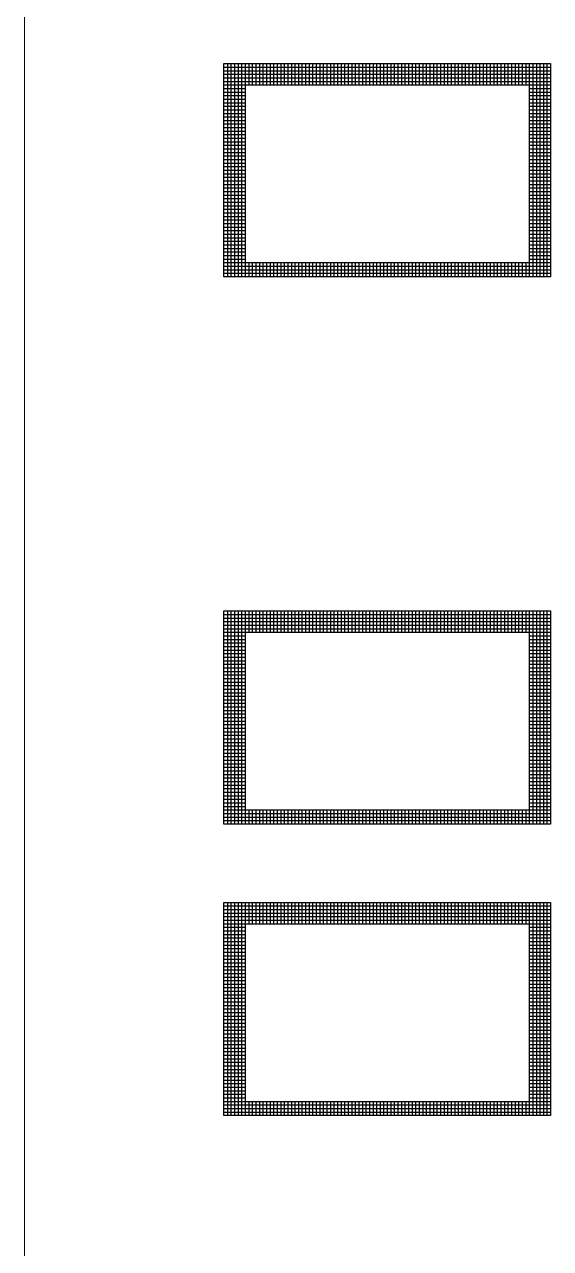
# Model space of a CAD drawing. Header units: millimetres. Extents: x 43.3 to 83.3, y 94.2 to 164.2.
# Drawn here: x 43.29 to 50.7, y 111.43 to 128.65 of the extents above; entities that cross this region are included whole.
import ezdxf

# ---------------------------------------------------------------- set-up
doc = ezdxf.new("R2010")
doc.units = ezdxf.units.MM
doc.layers.add('Adhesion Layer', color=52, linetype='Continuous')

msp = doc.modelspace()

# ---------------------------------------------------------------- linework, layer by layer
at = {"layer": 'Adhesion Layer', "linetype": 'Continuous', "lineweight": 0}
msp.add_line((43.292, 94.211), (43.292, 164.211), dxfattribs=at)
at = {"layer": 'Adhesion Layer'}
for p, q in [((46.1, 125.1), (46.1, 128.1)), ((46.1, 128.1), (50.7, 128.1)), ((46.1, 128.05), (50.7, 128.05)), ((46.1, 128), (50.7, 128)), ((46.1, 127.95), (50.7, 127.95)), ((46.15, 128.1), (46.15, 125.1)), ((46.2, 128.1), (46.2, 125.1)), ((46.25, 128.1), (46.25, 125.1)), ((46.3, 128.1), (46.3, 125.1)), ((46.35, 128.1), (46.35, 125.1)), ((46.4, 128.1), (46.4, 125.1)), ((46.45, 128.1), (46.45, 127.8)), ((46.5, 128.1), (46.5, 127.8)), ((46.55, 128.1), (46.55, 127.8)), ((46.6, 128.1), (46.6, 127.8)), ((46.65, 128.1), (46.65, 127.8)), ((46.7, 128.1), (46.7, 127.8)), ((46.75, 128.1), (46.75, 127.8)), ((46.8, 128.1), (46.8, 127.8)), ((46.85, 128.1), (46.85, 127.8)), ((46.9, 128.1), (46.9, 127.8)), ((46.95, 128.1), (46.95, 127.8)), ((47, 128.1), (47, 127.8)), ((47.05, 128.1), (47.05, 127.8)), ((47.1, 128.1), (47.1, 127.8)), ((47.15, 128.1), (47.15, 127.8)), ((47.2, 128.1), (47.2, 127.8)), ((47.25, 128.1), (47.25, 127.8)), ((47.3, 128.1), (47.3, 127.8)), ((47.35, 128.1), (47.35, 127.8)), ((47.4, 128.1), (47.4, 127.8)), ((47.45, 128.1), (47.45, 127.8)), ((47.5, 128.1), (47.5, 127.8)), ((47.55, 128.1), (47.55, 127.8)), ((47.6, 128.1), (47.6, 127.8)), ((47.65, 128.1), (47.65, 127.8)), ((47.7, 128.1), (47.7, 127.8)), ((47.75, 128.1), (47.75, 127.8)), ((47.8, 128.1), (47.8, 127.8)), ((47.85, 128.1), (47.85, 127.8)), ((47.9, 128.1), (47.9, 127.8)), ((47.95, 128.1), (47.95, 127.8)), ((48, 128.1), (48, 127.8)), ((48.05, 128.1), (48.05, 127.8)), ((48.1, 128.1), (48.1, 127.8)), ((48.15, 128.1), (48.15, 127.8)), ((48.2, 128.1), (48.2, 127.8)), ((48.25, 128.1), (48.25, 127.8)), ((48.3, 128.1), (48.3, 127.8)), ((48.35, 128.1), (48.35, 127.8)), ((48.4, 128.1), (48.4, 127.8)), ((48.45, 128.1), (48.45, 127.8)), ((48.5, 128.1), (48.5, 127.8)), ((48.55, 128.1), (48.55, 127.8)), ((48.6, 128.1), (48.6, 127.8)), ((48.65, 128.1), (48.65, 127.8)), ((48.7, 128.1), (48.7, 127.8)), ((48.75, 128.1), (48.75, 127.8)), ((48.8, 128.1), (48.8, 127.8)), ((48.85, 128.1), (48.85, 127.8)), ((48.9, 128.1), (48.9, 127.8)), ((48.95, 128.1), (48.95, 127.8)), ((49, 128.1), (49, 127.8)), ((49.05, 128.1), (49.05, 127.8)), ((49.1, 128.1), (49.1, 127.8)), ((49.15, 128.1), (49.15, 127.8)), ((49.2, 128.1), (49.2, 127.8)), ((49.25, 128.1), (49.25, 127.8)), ((49.3, 128.1), (49.3, 127.8)), ((49.35, 128.1), (49.35, 127.8)), ((49.4, 128.1), (49.4, 127.8)), ((49.45, 128.1), (49.45, 127.8)), ((49.5, 128.1), (49.5, 127.8)), ((49.55, 128.1), (49.55, 127.8)), ((49.6, 128.1), (49.6, 127.8)), ((49.65, 128.1), (49.65, 127.8)), ((49.7, 128.1), (49.7, 127.8)), ((49.75, 128.1), (49.75, 127.8)), ((49.8, 128.1), (49.8, 127.8)), ((49.85, 128.1), (49.85, 127.8)), ((49.9, 128.1), (49.9, 127.8)), ((49.95, 128.1), (49.95, 127.8)), ((50, 128.1), (50, 127.8)), ((50.05, 128.1), (50.05, 127.8)), ((50.1, 128.1), (50.1, 127.8)), ((50.15, 128.1), (50.15, 127.8)), ((50.2, 128.1), (50.2, 127.8)), ((50.25, 128.1), (50.25, 127.8)), ((50.3, 128.1), (50.3, 127.8)), ((50.35, 128.1), (50.35, 127.8)), ((50.4, 128.1), (50.4, 125.1)), ((50.45, 128.1), (50.45, 125.1)), ((50.5, 128.1), (50.5, 125.1)), ((50.55, 128.1), (50.55, 125.1)), ((50.6, 128.1), (50.6, 125.1)), ((50.65, 128.1), (50.65, 125.1)), ((50.7, 128.1), (50.7, 125.1)), ((46.1, 127.9), (50.7, 127.9)), ((46.1, 127.85), (50.7, 127.85)), ((46.1, 127.8), (50.7, 127.8)), ((46.1, 127.75), (46.4, 127.75)), ((46.1, 127.7), (46.4, 127.7)), ((46.1, 127.65), (46.4, 127.65)), ((46.1, 127.6), (46.4, 127.6)), ((50.4, 127.75), (50.7, 127.75)), ((50.4, 127.7), (50.7, 127.7)), ((50.4, 127.65), (50.7, 127.65)), ((50.4, 127.6), (50.7, 127.6)), ((46.1, 127.55), (46.4, 127.55)), ((46.1, 127.5), (46.4, 127.5)), ((46.1, 127.45), (46.4, 127.45)), ((50.4, 127.55), (50.7, 127.55)), ((50.4, 127.5), (50.7, 127.5)), ((50.4, 127.45), (50.7, 127.45)), ((46.1, 127.4), (46.4, 127.4)), ((46.1, 127.35), (46.4, 127.35)), ((46.1, 127.3), (46.4, 127.3)), ((50.4, 127.4), (50.7, 127.4)), ((50.4, 127.35), (50.7, 127.35)), ((50.4, 127.3), (50.7, 127.3)), ((46.1, 127.25), (46.4, 127.25)), ((46.1, 127.2), (46.4, 127.2)), ((46.1, 127.15), (46.4, 127.15)), ((46.1, 127.1), (46.4, 127.1)), ((50.4, 127.25), (50.7, 127.25)), ((50.4, 127.2), (50.7, 127.2)), ((50.4, 127.15), (50.7, 127.15)), ((50.4, 127.1), (50.7, 127.1)), ((46.1, 127.05), (46.4, 127.05)), ((46.1, 127), (46.4, 127)), ((46.1, 126.95), (46.4, 126.95)), ((50.4, 127.05), (50.7, 127.05)), ((50.4, 127), (50.7, 127)), ((50.4, 126.95), (50.7, 126.95)), ((46.1, 126.9), (46.4, 126.9)), ((46.1, 126.85), (46.4, 126.85)), ((46.1, 126.8), (46.4, 126.8)), ((46.1, 126.75), (46.4, 126.75)), ((50.4, 126.9), (50.7, 126.9)), ((50.4, 126.85), (50.7, 126.85)), ((50.4, 126.8), (50.7, 126.8)), ((50.4, 126.75), (50.7, 126.75)), ((46.1, 126.7), (46.4, 126.7)), ((46.1, 126.65), (46.4, 126.65)), ((46.1, 126.6), (46.4, 126.6)), ((50.4, 126.7), (50.7, 126.7)), ((50.4, 126.65), (50.7, 126.65)), ((50.4, 126.6), (50.7, 126.6)), ((46.1, 126.55), (46.4, 126.55)), ((46.1, 126.5), (46.4, 126.5)), ((46.1, 126.45), (46.4, 126.45)), ((46.1, 126.4), (46.4, 126.4)), ((50.4, 126.55), (50.7, 126.55)), ((50.4, 126.5), (50.7, 126.5)), ((50.4, 126.45), (50.7, 126.45)), ((50.4, 126.4), (50.7, 126.4)), ((46.1, 126.35), (46.4, 126.35)), ((46.1, 126.3), (46.4, 126.3)), ((46.1, 126.25), (46.4, 126.25)), ((50.4, 126.35), (50.7, 126.35)), ((50.4, 126.3), (50.7, 126.3)), ((50.4, 126.25), (50.7, 126.25)), ((46.1, 126.2), (46.4, 126.2)), ((46.1, 126.15), (46.4, 126.15)), ((46.1, 126.1), (46.4, 126.1)), ((46.1, 126.05), (46.4, 126.05)), ((50.4, 126.2), (50.7, 126.2)), ((50.4, 126.15), (50.7, 126.15)), ((50.4, 126.1), (50.7, 126.1)), ((50.4, 126.05), (50.7, 126.05)), ((46.1, 126), (46.4, 126)), ((46.1, 125.95), (46.4, 125.95)), ((46.1, 125.9), (46.4, 125.9)), ((50.4, 126), (50.7, 126)), ((50.4, 125.95), (50.7, 125.95)), ((50.4, 125.9), (50.7, 125.9)), ((46.1, 125.85), (46.4, 125.85)), ((46.1, 125.8), (46.4, 125.8)), ((46.1, 125.75), (46.4, 125.75)), ((50.4, 125.85), (50.7, 125.85)), ((50.4, 125.8), (50.7, 125.8)), ((50.4, 125.75), (50.7, 125.75)), ((46.1, 125.7), (46.4, 125.7)), ((46.1, 125.65), (46.4, 125.65)), ((46.1, 125.6), (46.4, 125.6)), ((46.1, 125.55), (46.4, 125.55)), ((50.4, 125.7), (50.7, 125.7)), ((50.4, 125.65), (50.7, 125.65)), ((50.4, 125.6), (50.7, 125.6)), ((50.4, 125.55), (50.7, 125.55)), ((46.1, 125.5), (46.4, 125.5)), ((46.1, 125.45), (46.4, 125.45)), ((46.1, 125.4), (46.4, 125.4)), ((50.4, 125.5), (50.7, 125.5)), ((50.4, 125.45), (50.7, 125.45)), ((50.4, 125.4), (50.7, 125.4)), ((46.1, 125.35), (46.4, 125.35)), ((46.1, 125.3), (50.7, 125.3)), ((46.1, 125.25), (50.7, 125.25)), ((46.1, 125.2), (50.7, 125.2)), ((46.45, 125.3), (46.45, 125.1)), ((46.5, 125.3), (46.5, 125.1)), ((46.55, 125.3), (46.55, 125.1)), ((46.6, 125.3), (46.6, 125.1)), ((46.65, 125.3), (46.65, 125.1)), ((46.7, 125.3), (46.7, 125.1)), ((46.75, 125.3), (46.75, 125.1)), ((46.8, 125.3), (46.8, 125.1)), ((46.85, 125.3), (46.85, 125.1)), ((46.9, 125.3), (46.9, 125.1)), ((46.95, 125.3), (46.95, 125.1)), ((47, 125.3), (47, 125.1)), ((47.05, 125.3), (47.05, 125.1)), ((47.1, 125.3), (47.1, 125.1)), ((47.15, 125.3), (47.15, 125.1)), ((47.2, 125.3), (47.2, 125.1)), ((47.25, 125.3), (47.25, 125.1)), ((47.3, 125.3), (47.3, 125.1)), ((47.35, 125.3), (47.35, 125.1)), ((47.4, 125.3), (47.4, 125.1)), ((47.45, 125.3), (47.45, 125.1)), ((47.5, 125.3), (47.5, 125.1)), ((47.55, 125.3), (47.55, 125.1)), ((47.6, 125.3), (47.6, 125.1)), ((47.65, 125.3), (47.65, 125.1)), ((47.7, 125.3), (47.7, 125.1)), ((47.75, 125.3), (47.75, 125.1)), ((47.8, 125.3), (47.8, 125.1)), ((47.85, 125.3), (47.85, 125.1)), ((47.9, 125.3), (47.9, 125.1)), ((47.95, 125.3), (47.95, 125.1)), ((48, 125.3), (48, 125.1)), ((48.05, 125.3), (48.05, 125.1)), ((48.1, 125.3), (48.1, 125.1)), ((48.15, 125.3), (48.15, 125.1)), ((48.2, 125.3), (48.2, 125.1)), ((48.25, 125.3), (48.25, 125.1)), ((48.3, 125.3), (48.3, 125.1)), ((48.35, 125.3), (48.35, 125.1)), ((48.4, 125.3), (48.4, 125.1)), ((48.45, 125.3), (48.45, 125.1)), ((48.5, 125.3), (48.5, 125.1)), ((48.55, 125.3), (48.55, 125.1)), ((48.6, 125.3), (48.6, 125.1)), ((48.65, 125.3), (48.65, 125.1)), ((48.7, 125.3), (48.7, 125.1)), ((48.75, 125.3), (48.75, 125.1)), ((48.8, 125.3), (48.8, 125.1)), ((48.85, 125.3), (48.85, 125.1)), ((48.9, 125.3), (48.9, 125.1)), ((48.95, 125.3), (48.95, 125.1)), ((49, 125.3), (49, 125.1)), ((49.05, 125.3), (49.05, 125.1)), ((49.1, 125.3), (49.1, 125.1)), ((49.15, 125.3), (49.15, 125.1)), ((49.2, 125.3), (49.2, 125.1)), ((49.25, 125.3), (49.25, 125.1)), ((49.3, 125.3), (49.3, 125.1)), ((49.35, 125.3), (49.35, 125.1)), ((49.4, 125.3), (49.4, 125.1)), ((49.45, 125.3), (49.45, 125.1)), ((49.5, 125.3), (49.5, 125.1)), ((49.55, 125.3), (49.55, 125.1)), ((49.6, 125.3), (49.6, 125.1)), ((49.65, 125.3), (49.65, 125.1)), ((49.7, 125.3), (49.7, 125.1)), ((49.75, 125.3), (49.75, 125.1)), ((49.8, 125.3), (49.8, 125.1)), ((49.85, 125.3), (49.85, 125.1)), ((49.9, 125.3), (49.9, 125.1)), ((49.95, 125.3), (49.95, 125.1)), ((50, 125.3), (50, 125.1)), ((50.05, 125.3), (50.05, 125.1)), ((50.1, 125.3), (50.1, 125.1)), ((50.15, 125.3), (50.15, 125.1)), ((50.2, 125.3), (50.2, 125.1)), ((50.25, 125.3), (50.25, 125.1)), ((50.3, 125.3), (50.3, 125.1)), ((50.35, 125.3), (50.35, 125.1)), ((50.4, 125.35), (50.7, 125.35)), ((46.1, 125.15), (50.7, 125.15)), ((50.7, 125.1), (46.1, 125.1)), ((46.1, 117.4), (46.1, 120.4)), ((46.1, 120.4), (50.7, 120.4)), ((46.15, 120.4), (46.15, 117.4)), ((46.2, 120.4), (46.2, 117.4)), ((46.25, 120.4), (46.25, 117.4)), ((46.3, 120.4), (46.3, 117.4)), ((46.35, 120.4), (46.35, 117.4)), ((46.4, 120.4), (46.4, 117.4)), ((46.45, 120.4), (46.45, 120.1)), ((46.5, 120.4), (46.5, 120.1)), ((46.55, 120.4), (46.55, 120.1)), ((46.6, 120.4), (46.6, 120.1)), ((46.65, 120.4), (46.65, 120.1)), ((46.7, 120.4), (46.7, 120.1)), ((46.75, 120.4), (46.75, 120.1)), ((46.8, 120.4), (46.8, 120.1)), ((46.85, 120.4), (46.85, 120.1)), ((46.9, 120.4), (46.9, 120.1)), ((46.95, 120.4), (46.95, 120.1)), ((47, 120.4), (47, 120.1)), ((47.05, 120.4), (47.05, 120.1)), ((47.1, 120.4), (47.1, 120.1)), ((47.15, 120.4), (47.15, 120.1)), ((47.2, 120.4), (47.2, 120.1)), ((47.25, 120.4), (47.25, 120.1)), ((47.3, 120.4), (47.3, 120.1)), ((47.35, 120.4), (47.35, 120.1)), ((47.4, 120.4), (47.4, 120.1)), ((47.45, 120.4), (47.45, 120.1)), ((47.5, 120.4), (47.5, 120.1)), ((47.55, 120.4), (47.55, 120.1)), ((47.6, 120.4), (47.6, 120.1)), ((47.65, 120.4), (47.65, 120.1)), ((47.7, 120.4), (47.7, 120.1)), ((47.75, 120.4), (47.75, 120.1)), ((47.8, 120.4), (47.8, 120.1)), ((47.85, 120.4), (47.85, 120.1)), ((47.9, 120.4), (47.9, 120.1)), ((47.95, 120.4), (47.95, 120.1)), ((48, 120.4), (48, 120.1)), ((48.05, 120.4), (48.05, 120.1)), ((48.1, 120.4), (48.1, 120.1)), ((48.15, 120.4), (48.15, 120.1)), ((48.2, 120.4), (48.2, 120.1)), ((48.25, 120.4), (48.25, 120.1)), ((48.3, 120.4), (48.3, 120.1)), ((48.35, 120.4), (48.35, 120.1)), ((48.4, 120.4), (48.4, 120.1)), ((48.45, 120.4), (48.45, 120.1)), ((48.5, 120.4), (48.5, 120.1)), ((48.55, 120.4), (48.55, 120.1)), ((48.6, 120.4), (48.6, 120.1)), ((48.65, 120.4), (48.65, 120.1)), ((48.7, 120.4), (48.7, 120.1)), ((48.75, 120.4), (48.75, 120.1)), ((48.8, 120.4), (48.8, 120.1)), ((48.85, 120.4), (48.85, 120.1)), ((48.9, 120.4), (48.9, 120.1)), ((48.95, 120.4), (48.95, 120.1)), ((49, 120.4), (49, 120.1)), ((49.05, 120.4), (49.05, 120.1)), ((49.1, 120.4), (49.1, 120.1)), ((49.15, 120.4), (49.15, 120.1)), ((49.2, 120.4), (49.2, 120.1)), ((49.25, 120.4), (49.25, 120.1)), ((49.3, 120.4), (49.3, 120.1)), ((49.35, 120.4), (49.35, 120.1)), ((49.4, 120.4), (49.4, 120.1)), ((49.45, 120.4), (49.45, 120.1)), ((49.5, 120.4), (49.5, 120.1)), ((49.55, 120.4), (49.55, 120.1)), ((49.6, 120.4), (49.6, 120.1)), ((49.65, 120.4), (49.65, 120.1)), ((49.7, 120.4), (49.7, 120.1)), ((49.75, 120.4), (49.75, 120.1)), ((49.8, 120.4), (49.8, 120.1)), ((49.85, 120.4), (49.85, 120.1)), ((49.9, 120.4), (49.9, 120.1)), ((49.95, 120.4), (49.95, 120.1)), ((50, 120.4), (50, 120.1)), ((50.05, 120.4), (50.05, 120.1)), ((50.1, 120.4), (50.1, 120.1)), ((50.15, 120.4), (50.15, 120.1)), ((50.2, 120.4), (50.2, 120.1)), ((50.25, 120.4), (50.25, 120.1)), ((50.3, 120.4), (50.3, 120.1)), ((50.35, 120.4), (50.35, 120.1)), ((50.4, 120.4), (50.4, 117.4)), ((50.45, 120.4), (50.45, 117.4)), ((50.5, 120.4), (50.5, 117.4)), ((50.55, 120.4), (50.55, 117.4)), ((50.6, 120.4), (50.6, 117.4)), ((50.65, 120.4), (50.65, 117.4)), ((50.7, 120.4), (50.7, 117.4)), ((46.1, 120.35), (50.7, 120.35)), ((46.1, 120.3), (50.7, 120.3)), ((46.1, 120.25), (50.7, 120.25)), ((46.1, 120.2), (50.7, 120.2)), ((46.1, 120.15), (50.7, 120.15)), ((46.1, 120.1), (50.7, 120.1)), ((46.1, 120.05), (46.4, 120.05)), ((50.4, 120.05), (50.7, 120.05)), ((46.1, 120), (46.4, 120)), ((46.1, 119.95), (46.4, 119.95)), ((46.1, 119.9), (46.4, 119.9)), ((46.1, 119.85), (46.4, 119.85)), ((50.4, 120), (50.7, 120)), ((50.4, 119.95), (50.7, 119.95)), ((50.4, 119.9), (50.7, 119.9)), ((50.4, 119.85), (50.7, 119.85)), ((46.1, 119.8), (46.4, 119.8)), ((46.1, 119.75), (46.4, 119.75)), ((46.1, 119.7), (46.4, 119.7)), ((50.4, 119.8), (50.7, 119.8)), ((50.4, 119.75), (50.7, 119.75)), ((50.4, 119.7), (50.7, 119.7)), ((46.1, 119.65), (46.4, 119.65)), ((46.1, 119.6), (46.4, 119.6)), ((46.1, 119.55), (46.4, 119.55)), ((50.4, 119.65), (50.7, 119.65)), ((50.4, 119.6), (50.7, 119.6)), ((50.4, 119.55), (50.7, 119.55)), ((46.1, 119.5), (46.4, 119.5)), ((46.1, 119.45), (46.4, 119.45)), ((46.1, 119.4), (46.4, 119.4)), ((46.1, 119.35), (46.4, 119.35)), ((50.4, 119.5), (50.7, 119.5)), ((50.4, 119.45), (50.7, 119.45)), ((50.4, 119.4), (50.7, 119.4)), ((50.4, 119.35), (50.7, 119.35)), ((46.1, 119.3), (46.4, 119.3)), ((46.1, 119.25), (46.4, 119.25)), ((46.1, 119.2), (46.4, 119.2)), ((50.4, 119.3), (50.7, 119.3)), ((50.4, 119.25), (50.7, 119.25)), ((50.4, 119.2), (50.7, 119.2)), ((46.1, 119.15), (46.4, 119.15)), ((46.1, 119.1), (46.4, 119.1)), ((46.1, 119.05), (46.4, 119.05)), ((46.1, 119), (46.4, 119)), ((50.4, 119.15), (50.7, 119.15)), ((50.4, 119.1), (50.7, 119.1)), ((50.4, 119.05), (50.7, 119.05)), ((50.4, 119), (50.7, 119)), ((46.1, 118.95), (46.4, 118.95)), ((46.1, 118.9), (46.4, 118.9)), ((46.1, 118.85), (46.4, 118.85)), ((50.4, 118.95), (50.7, 118.95)), ((50.4, 118.9), (50.7, 118.9)), ((50.4, 118.85), (50.7, 118.85)), ((46.1, 118.8), (46.4, 118.8)), ((46.1, 118.75), (46.4, 118.75)), ((46.1, 118.7), (46.4, 118.7)), ((46.1, 118.65), (46.4, 118.65)), ((50.4, 118.8), (50.7, 118.8)), ((50.4, 118.75), (50.7, 118.75)), ((50.4, 118.7), (50.7, 118.7)), ((50.4, 118.65), (50.7, 118.65)), ((46.1, 118.6), (46.4, 118.6)), ((46.1, 118.55), (46.4, 118.55)), ((46.1, 118.5), (46.4, 118.5)), ((50.4, 118.6), (50.7, 118.6)), ((50.4, 118.55), (50.7, 118.55)), ((50.4, 118.5), (50.7, 118.5)), ((46.1, 118.45), (46.4, 118.45)), ((46.1, 118.4), (46.4, 118.4)), ((46.1, 118.35), (46.4, 118.35)), ((46.1, 118.3), (46.4, 118.3)), ((50.4, 118.45), (50.7, 118.45)), ((50.4, 118.4), (50.7, 118.4)), ((50.4, 118.35), (50.7, 118.35)), ((50.4, 118.3), (50.7, 118.3)), ((46.1, 118.25), (46.4, 118.25)), ((46.1, 118.2), (46.4, 118.2)), ((46.1, 118.15), (46.4, 118.15)), ((50.4, 118.25), (50.7, 118.25)), ((50.4, 118.2), (50.7, 118.2)), ((50.4, 118.15), (50.7, 118.15)), ((46.1, 118.1), (46.4, 118.1)), ((46.1, 118.05), (46.4, 118.05)), ((46.1, 118), (46.4, 118)), ((50.4, 118.1), (50.7, 118.1)), ((50.4, 118.05), (50.7, 118.05)), ((50.4, 118), (50.7, 118)), ((46.1, 117.95), (46.4, 117.95)), ((46.1, 117.9), (46.4, 117.9)), ((46.1, 117.85), (46.4, 117.85)), ((46.1, 117.8), (46.4, 117.8)), ((50.4, 117.95), (50.7, 117.95)), ((50.4, 117.9), (50.7, 117.9)), ((50.4, 117.85), (50.7, 117.85)), ((50.4, 117.8), (50.7, 117.8)), ((46.1, 117.75), (46.4, 117.75)), ((46.1, 117.7), (46.4, 117.7)), ((46.1, 117.65), (46.4, 117.65)), ((50.4, 117.75), (50.7, 117.75)), ((50.4, 117.7), (50.7, 117.7)), ((50.4, 117.65), (50.7, 117.65)), ((46.1, 117.6), (50.7, 117.6)), ((46.1, 117.55), (50.7, 117.55)), ((46.1, 117.5), (50.7, 117.5)), ((46.1, 117.45), (50.7, 117.45)), ((46.45, 117.6), (46.45, 117.4)), ((46.5, 117.6), (46.5, 117.4)), ((46.55, 117.6), (46.55, 117.4)), ((46.6, 117.6), (46.6, 117.4)), ((46.65, 117.6), (46.65, 117.4)), ((46.7, 117.6), (46.7, 117.4)), ((46.75, 117.6), (46.75, 117.4)), ((46.8, 117.6), (46.8, 117.4)), ((46.85, 117.6), (46.85, 117.4)), ((46.9, 117.6), (46.9, 117.4)), ((46.95, 117.6), (46.95, 117.4)), ((47, 117.6), (47, 117.4)), ((47.05, 117.6), (47.05, 117.4)), ((47.1, 117.6), (47.1, 117.4)), ((47.15, 117.6), (47.15, 117.4)), ((47.2, 117.6), (47.2, 117.4)), ((47.25, 117.6), (47.25, 117.4)), ((47.3, 117.6), (47.3, 117.4)), ((47.35, 117.6), (47.35, 117.4)), ((47.4, 117.6), (47.4, 117.4)), ((47.45, 117.6), (47.45, 117.4)), ((47.5, 117.6), (47.5, 117.4)), ((47.55, 117.6), (47.55, 117.4)), ((47.6, 117.6), (47.6, 117.4)), ((47.65, 117.6), (47.65, 117.4)), ((47.7, 117.6), (47.7, 117.4)), ((47.75, 117.6), (47.75, 117.4)), ((47.8, 117.6), (47.8, 117.4)), ((47.85, 117.6), (47.85, 117.4)), ((47.9, 117.6), (47.9, 117.4)), ((47.95, 117.6), (47.95, 117.4)), ((48, 117.6), (48, 117.4)), ((48.05, 117.6), (48.05, 117.4)), ((48.1, 117.6), (48.1, 117.4)), ((48.15, 117.6), (48.15, 117.4)), ((48.2, 117.6), (48.2, 117.4)), ((48.25, 117.6), (48.25, 117.4)), ((48.3, 117.6), (48.3, 117.4)), ((48.35, 117.6), (48.35, 117.4)), ((48.4, 117.6), (48.4, 117.4)), ((48.45, 117.6), (48.45, 117.4)), ((48.5, 117.6), (48.5, 117.4)), ((48.55, 117.6), (48.55, 117.4)), ((48.6, 117.6), (48.6, 117.4)), ((48.65, 117.6), (48.65, 117.4)), ((48.7, 117.6), (48.7, 117.4)), ((48.75, 117.6), (48.75, 117.4)), ((48.8, 117.6), (48.8, 117.4)), ((48.85, 117.6), (48.85, 117.4)), ((48.9, 117.6), (48.9, 117.4)), ((48.95, 117.6), (48.95, 117.4)), ((49, 117.6), (49, 117.4)), ((49.05, 117.6), (49.05, 117.4)), ((49.1, 117.6), (49.1, 117.4)), ((49.15, 117.6), (49.15, 117.4)), ((49.2, 117.6), (49.2, 117.4)), ((49.25, 117.6), (49.25, 117.4)), ((49.3, 117.6), (49.3, 117.4)), ((49.35, 117.6), (49.35, 117.4)), ((49.4, 117.6), (49.4, 117.4)), ((49.45, 117.6), (49.45, 117.4)), ((49.5, 117.6), (49.5, 117.4)), ((49.55, 117.6), (49.55, 117.4)), ((49.6, 117.6), (49.6, 117.4)), ((49.65, 117.6), (49.65, 117.4)), ((49.7, 117.6), (49.7, 117.4)), ((49.75, 117.6), (49.75, 117.4)), ((49.8, 117.6), (49.8, 117.4)), ((49.85, 117.6), (49.85, 117.4)), ((49.9, 117.6), (49.9, 117.4)), ((49.95, 117.6), (49.95, 117.4)), ((50, 117.6), (50, 117.4)), ((50.05, 117.6), (50.05, 117.4)), ((50.1, 117.6), (50.1, 117.4)), ((50.15, 117.6), (50.15, 117.4)), ((50.2, 117.6), (50.2, 117.4)), ((50.25, 117.6), (50.25, 117.4)), ((50.3, 117.6), (50.3, 117.4)), ((50.35, 117.6), (50.35, 117.4)), ((50.7, 117.4), (46.1, 117.4)), ((46.1, 113.3), (46.1, 116.3)), ((46.1, 116.3), (50.7, 116.3)), ((46.1, 116.25), (50.7, 116.25)), ((46.15, 116.3), (46.15, 113.3)), ((46.2, 116.3), (46.2, 113.3)), ((46.25, 116.3), (46.25, 113.3)), ((46.3, 116.3), (46.3, 113.3)), ((46.35, 116.3), (46.35, 113.3)), ((46.4, 116.3), (46.4, 113.3)), ((46.45, 116.3), (46.45, 116)), ((46.5, 116.3), (46.5, 116)), ((46.55, 116.3), (46.55, 116)), ((46.6, 116.3), (46.6, 116)), ((46.65, 116.3), (46.65, 116)), ((46.7, 116.3), (46.7, 116)), ((46.75, 116.3), (46.75, 116)), ((46.8, 116.3), (46.8, 116)), ((46.85, 116.3), (46.85, 116)), ((46.9, 116.3), (46.9, 116)), ((46.95, 116.3), (46.95, 116)), ((47, 116.3), (47, 116)), ((47.05, 116.3), (47.05, 116)), ((47.1, 116.3), (47.1, 116)), ((47.15, 116.3), (47.15, 116)), ((47.2, 116.3), (47.2, 116)), ((47.25, 116.3), (47.25, 116)), ((47.3, 116.3), (47.3, 116)), ((47.35, 116.3), (47.35, 116)), ((47.4, 116.3), (47.4, 116)), ((47.45, 116.3), (47.45, 116)), ((47.5, 116.3), (47.5, 116)), ((47.55, 116.3), (47.55, 116)), ((47.6, 116.3), (47.6, 116)), ((47.65, 116.3), (47.65, 116)), ((47.7, 116.3), (47.7, 116)), ((47.75, 116.3), (47.75, 116)), ((47.8, 116.3), (47.8, 116)), ((47.85, 116.3), (47.85, 116)), ((47.9, 116.3), (47.9, 116)), ((47.95, 116.3), (47.95, 116)), ((48, 116.3), (48, 116)), ((48.05, 116.3), (48.05, 116)), ((48.1, 116.3), (48.1, 116)), ((48.15, 116.3), (48.15, 116)), ((48.2, 116.3), (48.2, 116)), ((48.25, 116.3), (48.25, 116)), ((48.3, 116.3), (48.3, 116)), ((48.35, 116.3), (48.35, 116)), ((48.4, 116.3), (48.4, 116)), ((48.45, 116.3), (48.45, 116)), ((48.5, 116.3), (48.5, 116)), ((48.55, 116.3), (48.55, 116)), ((48.6, 116.3), (48.6, 116)), ((48.65, 116.3), (48.65, 116)), ((48.7, 116.3), (48.7, 116)), ((48.75, 116.3), (48.75, 116)), ((48.8, 116.3), (48.8, 116)), ((48.85, 116.3), (48.85, 116)), ((48.9, 116.3), (48.9, 116)), ((48.95, 116.3), (48.95, 116)), ((49, 116.3), (49, 116)), ((49.05, 116.3), (49.05, 116)), ((49.1, 116.3), (49.1, 116)), ((49.15, 116.3), (49.15, 116)), ((49.2, 116.3), (49.2, 116)), ((49.25, 116.3), (49.25, 116)), ((49.3, 116.3), (49.3, 116)), ((49.35, 116.3), (49.35, 116)), ((49.4, 116.3), (49.4, 116)), ((49.45, 116.3), (49.45, 116)), ((49.5, 116.3), (49.5, 116)), ((49.55, 116.3), (49.55, 116)), ((49.6, 116.3), (49.6, 116)), ((49.65, 116.3), (49.65, 116)), ((49.7, 116.3), (49.7, 116)), ((49.75, 116.3), (49.75, 116)), ((49.8, 116.3), (49.8, 116)), ((49.85, 116.3), (49.85, 116)), ((49.9, 116.3), (49.9, 116)), ((49.95, 116.3), (49.95, 116)), ((50, 116.3), (50, 116)), ((50.05, 116.3), (50.05, 116)), ((50.1, 116.3), (50.1, 116)), ((50.15, 116.3), (50.15, 116)), ((50.2, 116.3), (50.2, 116)), ((50.25, 116.3), (50.25, 116)), ((50.3, 116.3), (50.3, 116)), ((50.35, 116.3), (50.35, 116)), ((50.4, 116.3), (50.4, 113.3)), ((50.45, 116.3), (50.45, 113.3)), ((50.5, 116.3), (50.5, 113.3)), ((50.55, 116.3), (50.55, 113.3)), ((50.6, 116.3), (50.6, 113.3)), ((50.65, 116.3), (50.65, 113.3)), ((50.7, 116.3), (50.7, 113.3)), ((46.1, 116.2), (50.7, 116.2)), ((46.1, 116.15), (50.7, 116.15)), ((46.1, 116.1), (50.7, 116.1)), ((46.1, 116.05), (50.7, 116.05)), ((46.1, 116), (50.7, 116)), ((46.1, 115.95), (46.4, 115.95)), ((46.1, 115.9), (46.4, 115.9)), ((50.4, 115.95), (50.7, 115.95)), ((50.4, 115.9), (50.7, 115.9)), ((46.1, 115.85), (46.4, 115.85)), ((46.1, 115.8), (46.4, 115.8)), ((46.1, 115.75), (46.4, 115.75)), ((50.4, 115.85), (50.7, 115.85)), ((50.4, 115.8), (50.7, 115.8)), ((50.4, 115.75), (50.7, 115.75)), ((46.1, 115.7), (46.4, 115.7)), ((46.1, 115.65), (46.4, 115.65)), ((46.1, 115.6), (46.4, 115.6)), ((46.1, 115.55), (46.4, 115.55)), ((50.4, 115.7), (50.7, 115.7)), ((50.4, 115.65), (50.7, 115.65)), ((50.4, 115.6), (50.7, 115.6)), ((50.4, 115.55), (50.7, 115.55)), ((46.1, 115.5), (46.4, 115.5)), ((46.1, 115.45), (46.4, 115.45)), ((46.1, 115.4), (46.4, 115.4)), ((50.4, 115.5), (50.7, 115.5)), ((50.4, 115.45), (50.7, 115.45)), ((50.4, 115.4), (50.7, 115.4)), ((46.1, 115.35), (46.4, 115.35)), ((46.1, 115.3), (46.4, 115.3)), ((46.1, 115.25), (46.4, 115.25)), ((46.1, 115.2), (46.4, 115.2)), ((50.4, 115.35), (50.7, 115.35)), ((50.4, 115.3), (50.7, 115.3)), ((50.4, 115.25), (50.7, 115.25)), ((50.4, 115.2), (50.7, 115.2)), ((46.1, 115.15), (46.4, 115.15)), ((46.1, 115.1), (46.4, 115.1)), ((46.1, 115.05), (46.4, 115.05)), ((50.4, 115.15), (50.7, 115.15)), ((50.4, 115.1), (50.7, 115.1)), ((50.4, 115.05), (50.7, 115.05)), ((46.1, 115), (46.4, 115)), ((46.1, 114.95), (46.4, 114.95)), ((46.1, 114.9), (46.4, 114.9)), ((50.4, 115), (50.7, 115)), ((50.4, 114.95), (50.7, 114.95)), ((50.4, 114.9), (50.7, 114.9)), ((46.1, 114.85), (46.4, 114.85)), ((46.1, 114.8), (46.4, 114.8)), ((46.1, 114.75), (46.4, 114.75)), ((46.1, 114.7), (46.4, 114.7)), ((50.4, 114.85), (50.7, 114.85)), ((50.4, 114.8), (50.7, 114.8)), ((50.4, 114.75), (50.7, 114.75)), ((50.4, 114.7), (50.7, 114.7)), ((46.1, 114.65), (46.4, 114.65)), ((46.1, 114.6), (46.4, 114.6)), ((46.1, 114.55), (46.4, 114.55)), ((50.4, 114.65), (50.7, 114.65)), ((50.4, 114.6), (50.7, 114.6)), ((50.4, 114.55), (50.7, 114.55)), ((46.1, 114.5), (46.4, 114.5)), ((46.1, 114.45), (46.4, 114.45)), ((46.1, 114.4), (46.4, 114.4)), ((46.1, 114.35), (46.4, 114.35)), ((50.4, 114.5), (50.7, 114.5)), ((50.4, 114.45), (50.7, 114.45)), ((50.4, 114.4), (50.7, 114.4)), ((50.4, 114.35), (50.7, 114.35)), ((46.1, 114.3), (46.4, 114.3)), ((46.1, 114.25), (46.4, 114.25)), ((46.1, 114.2), (46.4, 114.2)), ((50.4, 114.3), (50.7, 114.3)), ((50.4, 114.25), (50.7, 114.25)), ((50.4, 114.2), (50.7, 114.2)), ((46.1, 114.15), (46.4, 114.15)), ((46.1, 114.1), (46.4, 114.1)), ((46.1, 114.05), (46.4, 114.05)), ((46.1, 114), (46.4, 114)), ((50.4, 114.15), (50.7, 114.15)), ((50.4, 114.1), (50.7, 114.1)), ((50.4, 114.05), (50.7, 114.05)), ((50.4, 114), (50.7, 114)), ((46.1, 113.95), (46.4, 113.95)), ((46.1, 113.9), (46.4, 113.9)), ((46.1, 113.85), (46.4, 113.85)), ((50.4, 113.95), (50.7, 113.95)), ((50.4, 113.9), (50.7, 113.9)), ((50.4, 113.85), (50.7, 113.85)), ((46.1, 113.8), (46.4, 113.8)), ((46.1, 113.75), (46.4, 113.75)), ((46.1, 113.7), (46.4, 113.7)), ((46.1, 113.65), (46.4, 113.65)), ((50.4, 113.8), (50.7, 113.8)), ((50.4, 113.75), (50.7, 113.75)), ((50.4, 113.7), (50.7, 113.7)), ((50.4, 113.65), (50.7, 113.65)), ((46.1, 113.6), (46.4, 113.6)), ((46.1, 113.55), (46.4, 113.55)), ((46.1, 113.5), (50.7, 113.5)), ((46.45, 113.5), (46.45, 113.3)), ((46.5, 113.5), (46.5, 113.3)), ((46.55, 113.5), (46.55, 113.3)), ((46.6, 113.5), (46.6, 113.3)), ((46.65, 113.5), (46.65, 113.3)), ((46.7, 113.5), (46.7, 113.3)), ((46.75, 113.5), (46.75, 113.3)), ((46.8, 113.5), (46.8, 113.3)), ((46.85, 113.5), (46.85, 113.3)), ((46.9, 113.5), (46.9, 113.3)), ((46.95, 113.5), (46.95, 113.3)), ((47, 113.5), (47, 113.3)), ((47.05, 113.5), (47.05, 113.3)), ((47.1, 113.5), (47.1, 113.3)), ((47.15, 113.5), (47.15, 113.3)), ((47.2, 113.5), (47.2, 113.3)), ((47.25, 113.5), (47.25, 113.3)), ((47.3, 113.5), (47.3, 113.3)), ((47.35, 113.5), (47.35, 113.3)), ((47.4, 113.5), (47.4, 113.3)), ((47.45, 113.5), (47.45, 113.3)), ((47.5, 113.5), (47.5, 113.3)), ((47.55, 113.5), (47.55, 113.3)), ((47.6, 113.5), (47.6, 113.3)), ((47.65, 113.5), (47.65, 113.3)), ((47.7, 113.5), (47.7, 113.3)), ((47.75, 113.5), (47.75, 113.3)), ((47.8, 113.5), (47.8, 113.3)), ((47.85, 113.5), (47.85, 113.3)), ((47.9, 113.5), (47.9, 113.3)), ((47.95, 113.5), (47.95, 113.3)), ((48, 113.5), (48, 113.3)), ((48.05, 113.5), (48.05, 113.3)), ((48.1, 113.5), (48.1, 113.3)), ((48.15, 113.5), (48.15, 113.3)), ((48.2, 113.5), (48.2, 113.3)), ((48.25, 113.5), (48.25, 113.3)), ((48.3, 113.5), (48.3, 113.3)), ((48.35, 113.5), (48.35, 113.3)), ((48.4, 113.5), (48.4, 113.3)), ((48.45, 113.5), (48.45, 113.3)), ((48.5, 113.5), (48.5, 113.3)), ((48.55, 113.5), (48.55, 113.3)), ((48.6, 113.5), (48.6, 113.3)), ((48.65, 113.5), (48.65, 113.3)), ((48.7, 113.5), (48.7, 113.3)), ((48.75, 113.5), (48.75, 113.3)), ((48.8, 113.5), (48.8, 113.3)), ((48.85, 113.5), (48.85, 113.3)), ((48.9, 113.5), (48.9, 113.3)), ((48.95, 113.5), (48.95, 113.3)), ((49, 113.5), (49, 113.3)), ((49.05, 113.5), (49.05, 113.3)), ((49.1, 113.5), (49.1, 113.3)), ((49.15, 113.5), (49.15, 113.3)), ((49.2, 113.5), (49.2, 113.3)), ((49.25, 113.5), (49.25, 113.3)), ((49.3, 113.5), (49.3, 113.3)), ((49.35, 113.5), (49.35, 113.3)), ((49.4, 113.5), (49.4, 113.3)), ((49.45, 113.5), (49.45, 113.3)), ((49.5, 113.5), (49.5, 113.3)), ((49.55, 113.5), (49.55, 113.3)), ((49.6, 113.5), (49.6, 113.3)), ((49.65, 113.5), (49.65, 113.3)), ((49.7, 113.5), (49.7, 113.3)), ((49.75, 113.5), (49.75, 113.3)), ((49.8, 113.5), (49.8, 113.3)), ((49.85, 113.5), (49.85, 113.3)), ((49.9, 113.5), (49.9, 113.3)), ((49.95, 113.5), (49.95, 113.3)), ((50, 113.5), (50, 113.3)), ((50.05, 113.5), (50.05, 113.3)), ((50.1, 113.5), (50.1, 113.3)), ((50.15, 113.5), (50.15, 113.3)), ((50.2, 113.5), (50.2, 113.3)), ((50.25, 113.5), (50.25, 113.3)), ((50.3, 113.5), (50.3, 113.3)), ((50.35, 113.5), (50.35, 113.3)), ((50.4, 113.6), (50.7, 113.6)), ((50.4, 113.55), (50.7, 113.55)), ((46.1, 113.45), (50.7, 113.45)), ((46.1, 113.4), (50.7, 113.4)), ((46.1, 113.35), (50.7, 113.35)), ((50.7, 113.3), (46.1, 113.3))]:
    msp.add_line(p, q, dxfattribs=at)

doc.saveas('drawing.dxf')
